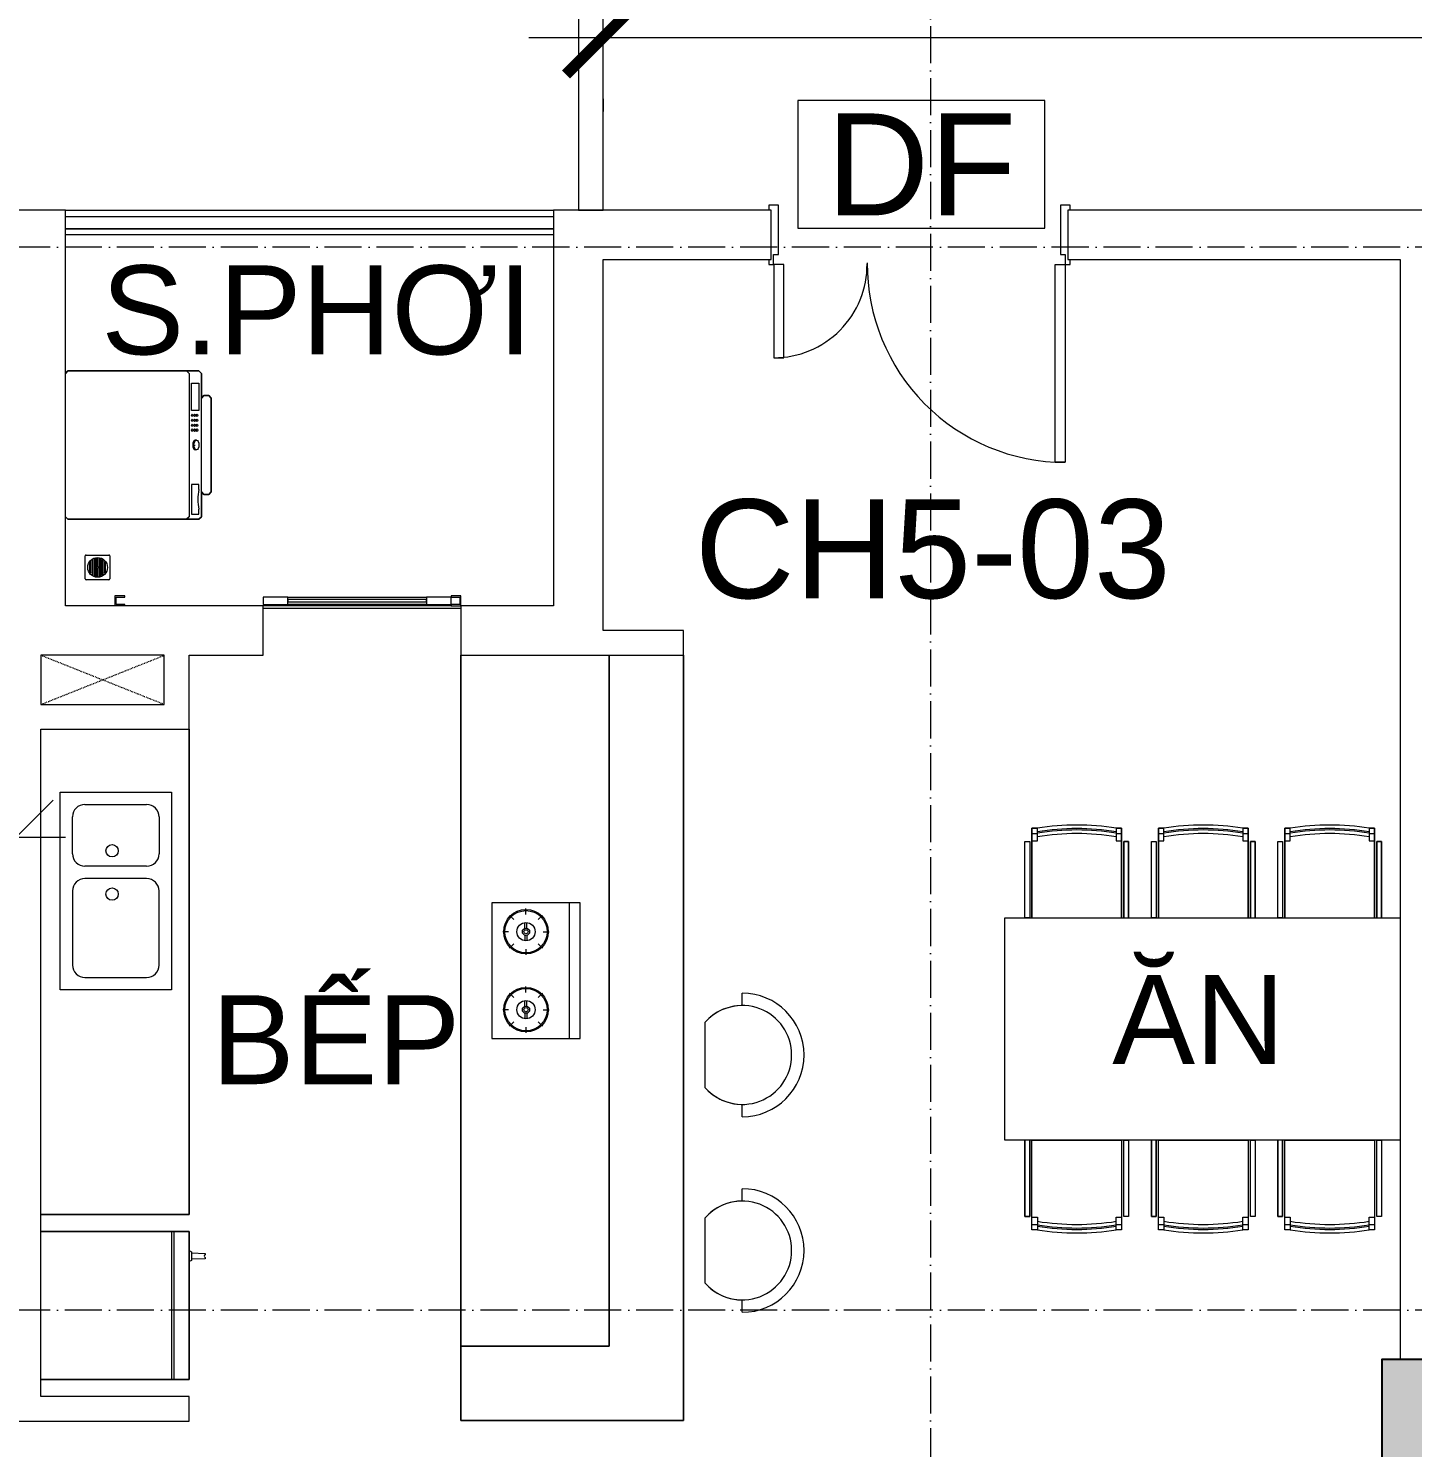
# Model space of a CAD drawing. Header units: millimetres. Extents: x -20144 to 122974, y -38328 to 48263.
# Drawn here: x -4149 to 1451, y 26293 to 32036 of the extents above; entities that cross this region are included whole.
import ezdxf
from ezdxf.enums import TextEntityAlignment as Align

# ---------------------------------------------------------------- set-up
doc = ezdxf.new("R2010")
doc.units = ezdxf.units.MM
doc.linetypes.add('Dash', pattern=[6.35, 3.175, -3.175])
doc.linetypes.add('Grid Line', pattern=[4.2, 3, -0.6, 0, -0.6])
for name, color, linetype, lineweight in [('A-DETL-GENF', 31, 'Continuous', 5), ('A-DETL-GENF-HDLN', 161, 'Dash', 5), ('CHU', 181, 'Continuous', 5), ('CUA', 31, 'Continuous', 9), ('DIM', 1, 'Continuous', 5), ('DIM-200', 1, 'Continuous', 5), ('NET THAY 1', 41, 'Continuous', 5), ('NET-CAT', 3, 'Continuous', 15), ('NET-THAY', 2, 'Continuous', 9), ('THIET BI', 44, 'Continuous', 5), ('THIET-BI', 44, 'Continuous', 5), ('TRUC', 225, 'Continuous', 5), ('X-COT HAM$0$LC.HA', 8, 'Continuous', 9), ('Y-GHI CHU PCCC$0$Z-CT1-GHI CHU TT$0$KI-HIEU', 6, 'Continuous', 13)]:
    doc.layers.add(name, color=color, linetype=linetype, lineweight=lineweight)
doc.styles.add('Arial_3', font='arial_1.ttf', dxfattribs={"height": 400})
doc.styles.add('Arial_4', font='arial_1.ttf', dxfattribs={"height": 360})
doc.styles.add('Arial_5', font='arial_1.ttf', dxfattribs={"height": 400})
doc.styles.add('TA1', font='arial_1.ttf')
doc.styles.add('Y-GHI CHU PCCC$0$Arial', font='arial_1.ttf')
doc.dimstyles.new('D_200_KTx2', dxfattribs={"dimtxt": 400, "dimasz": 300, "dimexe": 300, "dimexo": 300, "dimgap": 160, "dimtad": 1, "dimdec": 0, "dimzin": 9, "dimtxsty": 'TA1', "dimblk": 'ARCHTICK', "dimcen": 1, "dimdle": 300, "dimclrd": 256, "dimclre": 256, "dimclrt": 7, "dimadec": 0, "dimazin": 0, "dimtfac": 1, "dimtdec": 0, "dimtix": 1, "dimtmove": 1, "dimatfit": 3, "dimldrblk": 'ARCHTICK', "dimfxl": 1, "dimtolj": 1, "dimtzin": 0, "dimlwd": -1, "dimlwe": -1, "dimarcsym": 0})
doc.dimstyles.new('Diagonal_-_2mm_Arial', dxfattribs={"dimscale": 304.8, "dimtxt": 408.10376, "dimasz": 0.984252, "dimexe": 0.656168, "dimexo": 4.593176, "dimgap": 0.098425, "dimtad": 1, "dimdec": 0, "dimzin": 0, "dimdsep": 46, "dimtxsty": 'Arial_3', "dimblk1": 'OBLIQUE', "dimblk2": 'OBLIQUE', "dimsah": 1, "dimcen": 0.09, "dimdle": 0.656168, "dimazin": 0, "dimtfac": 1, "dimtdec": 4, "dimtix": 1, "dimtmove": 0, "dimatfit": 3, "dimfxl": 1, "dimtvp": 1, "dimtolj": 1, "dimtzin": 0, "dimlwd": 9, "dimlwe": 9, "dimarcsym": 2})

# ---------------------------------------------------------------- blocks, each defined once
blk = doc.blocks.new('ALC1807-ASCENT PLAZA-KET CAU_rvt-1-MẶT BẰNG TẦNG 5 ĐẾN TẦNG 22')
at = {"layer": 'X-COT HAM$0$LC.HA'}
h = blk.add_hatch(color=256, dxfattribs=at)
h.dxf.hatch_style = 1
h.paths.add_polyline_path([(1325.5, 21699.9), (1675.5, 21699.9), (1675.5, 26649.9), (1325.5, 26649.9)])
at = {"ltscale": 1000}
blk.add_lwpolyline([(1325.5, 21699.9), (1675.5, 21699.9), (1675.5, 26649.9), (1325.5, 26649.9)], close=True, dxfattribs=at)
blk = doc.blocks.new('CUA SAN PHOI LUA1 - CUA SAN PHOI LUA 800-1384257-MẶT BẰNG TẦNG 5 ĐẾN TẦNG 22')
at = {"layer": 'CUA'}
for p, q in [((-360, -100), (-400, -100)), ((-400, -100), (-400, -140)), ((-395, -135), (-395, -105)), ((-395, -105), (-360, -105)), ((-360, -105), (-360, -100)), ((-260, -105), (-360, -105)), ((-360, -105), (-360, -135)), ((-260, -135), (-260, -105)), ((-260, -105), (300, -105)), ((400, -105), (300, -105)), ((300, -105), (300, -135)), ((400, -135), (400, -105)), ((960, -100), (960, -105)), ((960, -105), (995, -105)), ((995, -105), (995, -135)), ((1000, -140), (1000, -100)), ((-400, -140), (-360, -140)), ((-360, -135), (-395, -135)), ((-360, -135), (-260, -135)), ((-360, -140), (-360, -135)), ((300, -115), (-260, -115)), ((-260, -115), (-260, -125)), ((-260, -125), (300, -125)), ((300, -135), (-260, -135)), ((300, -125), (300, -115)), ((300, -135), (400, -135)), ((995, -135), (960, -135)), ((960, -135), (960, -140)), ((960, -140), (1000, -140))]:
    blk.add_line(p, q, dxfattribs=at)
blk = doc.blocks.new('X-TU LANH - X-TU LANH-1365949-MẶT BẰNG TẦNG 5 ĐẾN TẦNG 22')
at = {"layer": 'THIET BI'}
for p, q in [((-212.5, 610), (-210.5, 665)), ((-210.5, 665), (-205.2, 665)), ((-194.8, 665), (-189.5, 665)), ((-189.5, 665), (-187.5, 610)), ((-300, 600), (300, 600)), ((-300, 0), (-300, 600)), ((-300, 600), (-300, 0)), ((300, 600), (-300, 600)), ((-222.5, 600), (-217.5, 610)), ((-217.5, 610), (-182.5, 610)), ((-182.5, 610), (-177.5, 600)), ((300, 600), (300, 0)), ((300, 0), (300, 600)), ((300, 540), (-300, 540)), ((300, 530), (-300, 530))]:
    blk.add_line(p, q, dxfattribs=at)
blk.add_arc((-200, 667.2), 5.66, 202.40179, 337.59818, dxfattribs=at)
blk = doc.blocks.new('X-BEP - X-BEP-1365950-MẶT BẰNG TẦNG 5 ĐẾN TẦNG 22')
at = {"layer": 'THIET BI'}
for p, q in [((0, 0), (0, 600)), ((0, 600), (0, 0)), ((908.9, 521.5), (1708.9, 521.5)), ((908.9, 71.5), (908.9, 521.5)), ((1708.9, 521.5), (1708.9, 71.5)), ((1308.9, 471.5), (1008.9, 471.5)), ((1458.9, 471.5), (1608.9, 471.5)), ((958.9, 421.5), (958.9, 171.5)), ((1358.9, 171.5), (1358.9, 421.5)), ((1408.9, 171.5), (1408.9, 421.5)), ((1658.9, 421.5), (1658.9, 171.5)), ((1008.9, 121.5), (1308.9, 121.5)), ((1608.9, 121.5), (1458.9, 121.5)), ((1708.9, 71.5), (908.9, 71.5)), ((1963.2, 0), (0, 0)), ((0, 0), (1963.2, 0))]:
    blk.add_line(p, q, dxfattribs=at)
for centre in [(1296.4, 311.5), (1471.4, 311.5)]:
    blk.add_circle(centre, 25, dxfattribs=at)
for centre, start, end in [((1008.9, 421.5), 90, 180), ((1308.9, 421.5), 0, 90), ((1458.9, 421.5), 90, 180), ((1608.9, 421.5), 360, 90), ((1008.9, 171.5), 180, 270), ((1308.9, 171.5), 270, 0), ((1458.9, 171.5), 180, 270), ((1608.9, 171.5), 270, 0)]:
    blk.add_arc(centre, 50, start, end, dxfattribs=at)
blk = doc.blocks.new('X-BEP - X-BEP-1365951-MẶT BẰNG TẦNG 5 ĐẾN TẦNG 22')
at = {"layer": 'THIET BI'}
for p, q in [((0, 600), (2796.6, 600)), ((0, 0), (0, 600)), ((0, 600), (0, 0)), ((2796.6, 600), (0, 600)), ((1245.2, 475.7), (1245.2, 117.4)), ((1794.3, 475.7), (1245.2, 475.7)), ((1794.3, 117.4), (1794.3, 475.7)), ((1312.4, 386.6), (1295.8, 403.1)), ((1362, 407.1), (1362, 430.5)), ((1411.6, 386.6), (1428.2, 403.1)), ((1627.8, 386.6), (1611.3, 403.1)), ((1677.5, 407.1), (1677.5, 430.5)), ((1727.1, 386.6), (1743.6, 403.1)), ((1291.8, 336.9), (1268.4, 336.9)), ((1312.4, 287.3), (1295.8, 270.7)), ((1347.9, 341), (1325.3, 341)), ((1347.9, 332.9), (1325.3, 332.9)), ((1376.1, 341), (1398.7, 341)), ((1376.1, 332.9), (1398.7, 332.9)), ((1411.6, 287.3), (1428.2, 270.7)), ((1432.2, 336.9), (1455.6, 336.9)), ((1607.3, 336.9), (1583.8, 336.9)), ((1627.8, 287.3), (1611.3, 270.7)), ((1663.3, 341), (1640.8, 341)), ((1663.3, 332.9), (1640.8, 332.9)), ((1691.6, 341), (1714.1, 341)), ((1691.6, 332.9), (1714.1, 332.9)), ((1727.1, 287.3), (1743.6, 270.7)), ((1747.6, 336.9), (1771.1, 336.9)), ((1362, 266.8), (1362, 243.3)), ((1677.5, 266.8), (1677.5, 243.3)), ((1794.3, 162.4), (1245.2, 162.4)), ((1245.2, 117.4), (1794.3, 117.4)), ((2796.6, 0), (0, 0)), ((0, 0), (2796.6, 0))]:
    blk.add_line(p, q, dxfattribs=at)
for centre, radius in [((1362, 336.9), 90), ((1362, 336.9), 85.5), ((1677.5, 336.9), 90), ((1677.5, 336.9), 85.5), ((1362, 336.9), 36.9), ((1362, 336.9), 14.7), ((1362, 336.9), 8.24), ((1677.5, 336.9), 36.9), ((1677.5, 336.9), 14.7), ((1677.5, 336.9), 8.24)]:
    blk.add_circle(centre, radius, dxfattribs=at)
blk = doc.blocks.new('X-BAN AN 4 GHE2 - X-BAN AN 6 GHE-1365952-MẶT BẰNG TẦNG 5 ĐẾN TẦNG 22')
at = {"layer": 'THIET BI'}
for p, q in [((81.9, 1208.5), (100.8, 1208.5)), ((81.9, 900), (81.9, 1208.5)), ((81.9, 1208.5), (100.8, 1208.5)), ((81.9, 900), (81.9, 1208.5)), ((100.8, 1208.5), (100.8, 900)), ((100.8, 1208.5), (100.8, 900)), ((110.2, 1262.7), (132, 1262.7)), ((110.2, 900), (110.2, 1262.7)), ((110.2, 1262.7), (110.2, 900)), ((132, 1262.7), (110.2, 1262.7)), ((110.2, 1240.9), (132, 1240.9)), ((110.2, 1211.9), (132, 1211.9)), ((132, 1227.9), (132, 1262.7)), ((132, 1211.9), (132, 1227.9)), ((451.1, 1262.7), (472.9, 1262.7)), ((451.1, 1262.7), (451.1, 1227.9)), ((472.9, 1262.7), (451.1, 1262.7)), ((451.1, 1240.9), (472.9, 1240.9)), ((451.1, 1227.9), (451.1, 1211.9)), ((451.1, 1211.9), (472.9, 1211.9)), ((472.9, 1262.7), (472.9, 900)), ((472.9, 900), (472.9, 1262.7)), ((482.3, 1208.5), (501.2, 1208.5)), ((482.3, 900), (482.3, 1208.5)), ((482.3, 1208.5), (482.3, 900)), ((501.2, 1208.5), (482.3, 1208.5)), ((501.2, 1208.5), (501.2, 900)), ((501.2, 900), (501.2, 1208.5)), ((593.5, 1208.5), (612.4, 1208.5)), ((593.5, 900), (593.5, 1208.5)), ((593.5, 1208.5), (612.4, 1208.5)), ((593.5, 900), (593.5, 1208.5)), ((612.4, 1208.5), (612.4, 900)), ((612.4, 1208.5), (612.4, 900)), ((621.8, 1262.7), (643.6, 1262.7)), ((621.8, 900), (621.8, 1262.7)), ((621.8, 1262.7), (621.8, 900)), ((643.6, 1262.7), (621.8, 1262.7)), ((621.8, 1240.9), (643.6, 1240.9)), ((621.8, 1211.9), (643.6, 1211.9)), ((643.6, 1227.9), (643.6, 1262.7)), ((643.6, 1211.9), (643.6, 1227.9)), ((962.7, 1262.7), (984.5, 1262.7)), ((962.7, 1262.7), (962.7, 1227.9)), ((984.5, 1262.7), (962.7, 1262.7)), ((962.7, 1240.9), (984.5, 1240.9)), ((962.7, 1227.9), (962.7, 1211.9)), ((962.7, 1211.9), (984.5, 1211.9)), ((984.5, 1262.7), (984.5, 900)), ((984.5, 900), (984.5, 1262.7)), ((993.9, 1208.5), (1012.8, 1208.5)), ((993.9, 900), (993.9, 1208.5)), ((993.9, 1208.5), (993.9, 900)), ((1012.8, 1208.5), (993.9, 1208.5)), ((1012.8, 1208.5), (1012.8, 900)), ((1012.8, 900), (1012.8, 1208.5)), ((1105.1, 1208.5), (1124, 1208.5)), ((1105.1, 900), (1105.1, 1208.5)), ((1105.1, 1208.5), (1124, 1208.5)), ((1105.1, 900), (1105.1, 1208.5)), ((1124, 1208.5), (1124, 900)), ((1124, 1208.5), (1124, 900)), ((1133.4, 1262.7), (1155.2, 1262.7)), ((1133.4, 900), (1133.4, 1262.7)), ((1133.4, 1262.7), (1133.4, 900)), ((1155.2, 1262.7), (1133.4, 1262.7)), ((1133.4, 1240.9), (1155.2, 1240.9)), ((1133.4, 1211.9), (1155.2, 1211.9)), ((1155.2, 1227.9), (1155.2, 1262.7)), ((1155.2, 1211.9), (1155.2, 1227.9)), ((1474.3, 1262.7), (1496.1, 1262.7)), ((1474.3, 1262.7), (1474.3, 1227.9)), ((1496.1, 1262.7), (1474.3, 1262.7)), ((1474.3, 1240.9), (1496.1, 1240.9)), ((1474.3, 1227.9), (1474.3, 1211.9)), ((1474.3, 1211.9), (1496.1, 1211.9)), ((1496.1, 1262.7), (1496.1, 900)), ((1496.1, 900), (1496.1, 1262.7)), ((1505.5, 1208.5), (1524.4, 1208.5)), ((1505.5, 900), (1505.5, 1208.5)), ((1505.5, 1208.5), (1505.5, 900)), ((1524.4, 1208.5), (1505.5, 1208.5)), ((1524.4, 1208.5), (1524.4, 900)), ((1524.4, 900), (1524.4, 1208.5)), ((0, 900), (81.9, 900)), ((0, 0), (0, 900)), ((0, 0), (0, 900)), ((0, 900), (1600, 900)), ((100.8, 900), (81.9, 900)), ((100.8, 900), (110.2, 900)), ((110.2, 900), (472.9, 900)), ((472.9, 900), (482.3, 900)), ((482.3, 900), (501.2, 900)), ((501.2, 900), (593.5, 900)), ((612.4, 900), (593.5, 900)), ((612.4, 900), (621.8, 900)), ((621.8, 900), (984.5, 900)), ((984.5, 900), (993.9, 900)), ((993.9, 900), (1012.8, 900)), ((1012.8, 900), (1105.1, 900)), ((1124, 900), (1105.1, 900)), ((1124, 900), (1133.4, 900)), ((1133.4, 900), (1496.1, 900)), ((1496.1, 900), (1505.5, 900)), ((1505.5, 900), (1524.4, 900)), ((1524.4, 900), (1600, 900)), ((81.9, 0), (0, 0)), ((1600, 0), (0, 0)), ((81.9, -308.5), (81.9, 0)), ((100.8, 0), (81.9, 0)), ((81.9, 0), (81.9, -308.5)), ((100.8, 0), (100.8, -308.5)), ((110.2, 0), (100.8, 0)), ((100.8, -308.5), (100.8, 0)), ((110.2, -362.7), (110.2, 0)), ((110.2, 0), (472.9, 0)), ((110.2, -362.7), (110.2, 0)), ((472.9, 0), (472.9, -362.7)), ((482.3, 0), (472.9, 0)), ((472.9, 0), (472.9, -362.7)), ((482.3, -308.5), (482.3, 0)), ((482.3, 0), (501.2, 0)), ((482.3, -308.5), (482.3, 0)), ((501.2, 0), (501.2, -308.5)), ((593.5, 0), (501.2, 0)), ((501.2, 0), (501.2, -308.5)), ((593.5, -308.5), (593.5, 0)), ((612.4, 0), (593.5, 0)), ((593.5, 0), (593.5, -308.5)), ((612.4, 0), (612.4, -308.5)), ((621.8, 0), (612.4, 0)), ((612.4, -308.5), (612.4, 0)), ((621.8, -362.7), (621.8, 0)), ((621.8, 0), (984.5, 0)), ((621.8, -362.7), (621.8, 0)), ((984.5, 0), (984.5, -362.7)), ((993.9, 0), (984.5, 0)), ((984.5, 0), (984.5, -362.7)), ((993.9, -308.5), (993.9, 0)), ((993.9, 0), (1012.8, 0)), ((993.9, -308.5), (993.9, 0)), ((1012.8, 0), (1012.8, -308.5)), ((1105.1, 0), (1012.8, 0)), ((1012.8, 0), (1012.8, -308.5)), ((1105.1, -308.5), (1105.1, 0)), ((1124, 0), (1105.1, 0)), ((1105.1, 0), (1105.1, -308.5)), ((1124, 0), (1124, -308.5)), ((1133.4, 0), (1124, 0)), ((1124, -308.5), (1124, 0)), ((1133.4, -362.7), (1133.4, 0)), ((1133.4, 0), (1496.1, 0)), ((1133.4, -362.7), (1133.4, 0)), ((1496.1, 0), (1496.1, -362.7)), ((1505.5, 0), (1496.1, 0)), ((1496.1, 0), (1496.1, -362.7)), ((1505.5, -308.5), (1505.5, 0)), ((1505.5, 0), (1524.4, 0)), ((1505.5, -308.5), (1505.5, 0)), ((1524.4, 0), (1524.4, -308.5)), ((1600, 0), (1524.4, 0)), ((1524.4, 0), (1524.4, -308.5)), ((100.8, -308.5), (81.9, -308.5)), ((81.9, -308.5), (100.8, -308.5)), ((110.2, -311.9), (132, -311.9)), ((110.2, -340.9), (132, -340.9)), ((132, -311.9), (132, -327.9)), ((132, -327.9), (132, -362.7)), ((451.1, -311.9), (472.9, -311.9)), ((451.1, -327.9), (451.1, -311.9)), ((451.1, -362.7), (451.1, -327.9)), ((451.1, -340.9), (472.9, -340.9)), ((501.2, -308.5), (482.3, -308.5)), ((501.2, -308.5), (482.3, -308.5)), ((612.4, -308.5), (593.5, -308.5)), ((593.5, -308.5), (612.4, -308.5)), ((621.8, -311.9), (643.6, -311.9)), ((621.8, -340.9), (643.6, -340.9)), ((643.6, -311.9), (643.6, -327.9)), ((643.6, -327.9), (643.6, -362.7)), ((962.7, -311.9), (984.5, -311.9)), ((962.7, -327.9), (962.7, -311.9)), ((962.7, -362.7), (962.7, -327.9)), ((962.7, -340.9), (984.5, -340.9)), ((1012.8, -308.5), (993.9, -308.5)), ((1012.8, -308.5), (993.9, -308.5)), ((1124, -308.5), (1105.1, -308.5)), ((1105.1, -308.5), (1124, -308.5)), ((1133.4, -311.9), (1155.2, -311.9)), ((1133.4, -340.9), (1155.2, -340.9)), ((1155.2, -311.9), (1155.2, -327.9)), ((1155.2, -327.9), (1155.2, -362.7)), ((1474.3, -311.9), (1496.1, -311.9)), ((1474.3, -327.9), (1474.3, -311.9)), ((1474.3, -362.7), (1474.3, -327.9)), ((1474.3, -340.9), (1496.1, -340.9)), ((1524.4, -308.5), (1505.5, -308.5)), ((1524.4, -308.5), (1505.5, -308.5)), ((132, -362.7), (110.2, -362.7)), ((132, -362.7), (110.2, -362.7)), ((472.9, -362.7), (451.1, -362.7)), ((472.9, -362.7), (451.1, -362.7)), ((643.6, -362.7), (621.8, -362.7)), ((643.6, -362.7), (621.8, -362.7)), ((984.5, -362.7), (962.7, -362.7)), ((984.5, -362.7), (962.7, -362.7)), ((1155.2, -362.7), (1133.4, -362.7)), ((1155.2, -362.7), (1133.4, -362.7)), ((1496.1, -362.7), (1474.3, -362.7)), ((1496.1, -362.7), (1474.3, -362.7))]:
    blk.add_line(p, q, dxfattribs=at)
for centre, radius, start, end in [((291.5, 261.9), 1013.4, 80.94073, 99.05927), ((291.5, 261.9), 1013.4, 80.94073, 99.05927), ((803.1, 261.9), 1013.4, 80.94073, 99.05927), ((803.1, 261.9), 1013.4, 80.94073, 99.05927), ((1314.7, 261.9), 1013.4, 80.94073, 99.05927), ((1314.7, 261.9), 1013.4, 80.94073, 99.05927), ((291.5, 261.9), 998.9, 80.80804, 99.19196), ((291.5, 241.8), 1013.4, 80.94073, 99.05927), ((291.5, 241.8), 998.9, 80.80804, 99.19196), ((803.1, 261.9), 998.9, 80.80804, 99.19196), ((803.1, 241.8), 1013.4, 80.94073, 99.05927), ((803.1, 241.8), 998.9, 80.80804, 99.19196), ((1314.7, 261.9), 998.9, 80.80804, 99.19196), ((1314.7, 241.8), 1013.4, 80.94073, 99.05927), ((1314.7, 241.8), 998.9, 80.80804, 99.19196), ((291.5, 658.2), 998.9, 260.80804, 279.19196), ((291.5, 658.2), 1013.4, 260.94073, 279.05927), ((803.1, 658.2), 998.9, 260.80804, 279.19196), ((803.1, 658.2), 1013.4, 260.94073, 279.05927), ((1314.7, 658.2), 998.9, 260.80804, 279.19196), ((1314.7, 658.2), 1013.4, 260.94073, 279.05927), ((291.5, 638.1), 998.9, 260.80804, 279.19196), ((291.5, 638.1), 1013.4, 260.94073, 279.05927), ((291.5, 638.1), 1013.4, 260.94073, 279.05927), ((803.1, 638.1), 998.9, 260.80804, 279.19196), ((803.1, 638.1), 1013.4, 260.94073, 279.05927), ((803.1, 638.1), 1013.4, 260.94073, 279.05927), ((1314.7, 638.1), 998.9, 260.80804, 279.19196), ((1314.7, 638.1), 1013.4, 260.94073, 279.05927), ((1314.7, 638.1), 1013.4, 260.94073, 279.05927)]:
    blk.add_arc(centre, radius, start, end, dxfattribs=at)
blk = doc.blocks.new('X-GHE BAR - X-GHE BAR-1365954-MẶT BẰNG TẦNG 5 ĐẾN TẦNG 22')
at = {"layer": 'THIET BI'}
for p, q in [((-132.3, 400), (132.3, 400)), ((-132.3, 400), (132.3, 400)), ((-250, 250), (-200, 250)), ((-250, 250), (-200, 250)), ((200, 250), (250, 250)), ((200, 250), (250, 250))]:
    blk.add_line(p, q, dxfattribs=at)
for radius, start, end in [(200, 131.40962, 180), (200, 131.40962, 48.59038), (200, 0, 48.59038), (250, 180, 360), (250, 180, 360)]:
    blk.add_arc((0, 250), radius, start, end, dxfattribs=at)
blk = doc.blocks.new('X-GHE BAR_0001 - X-BAR-1365955-MẶT BẰNG TẦNG 5 ĐẾN TẦNG 22')
at = {"layer": 'THIET BI'}
for p, q in [((-300, 300), (-300, 3096.7)), ((-300, 3096.7), (-300, 300)), ((0, 3096.7), (0, 0)), ((0, 0), (0, 3096.7)), ((-900, 300), (-300, 300)), ((-900, 0), (-900, 300)), ((-300, 300), (-900, 300)), ((-900, 300), (-900, 0)), ((0, 0), (-900, 0)), ((-900, 0), (0, 0))]:
    blk.add_line(p, q, dxfattribs=at)
blk = doc.blocks.new('X-MAY GIAT - X-MAY GIAT-1365958-MẶT BẰNG TẦNG 5 ĐẾN TẦNG 22')
at = {"layer": 'THIET BI'}
for p, q in [((-200, 580), (-190, 590)), ((-190, 590), (-200, 580)), ((-200, 560), (-200, 580)), ((-200, 580), (-200, 560)), ((-190, 590), (190, 590)), ((190, 590), (-190, 590)), ((190, 590), (200, 580)), ((200, 580), (190, 590)), ((200, 580), (200, 560)), ((200, 560), (200, 580)), ((-300, 540), (-290, 550)), ((-290, 550), (-300, 540)), ((-300, 10), (-300, 540)), ((-300, 540), (-300, 10)), ((-290, 550), (-190, 550)), ((-190, 550), (-290, 550)), ((-250, 510), (-250, 540)), ((-250, 540), (-140, 540)), ((-190, 550), (-200, 560)), ((-200, 560), (-190, 550)), ((190, 550), (-190, 550)), ((-140, 540), (-140, 510)), ((-20, 530), (-20, 525)), ((0, 520), (0, 525)), ((20, 530), (20, 525)), ((160, 540), (160, 510)), ((180, 540), (160, 540)), ((200, 560), (190, 550)), ((190, 550), (200, 560)), ((190, 550), (290, 550)), ((290, 550), (190, 550)), ((280, 540), (260, 540)), ((280, 510), (280, 540)), ((290, 550), (300, 540)), ((300, 540), (290, 550)), ((300, 540), (300, 10)), ((300, 10), (300, 540)), ((-300, 490), (-290, 500)), ((-290, 500), (290, 500)), ((-140, 510), (-250, 510)), ((160, 510), (280, 510)), ((290, 500), (300, 490)), ((-290, 0), (-300, 10)), ((-300, 10), (-290, 0)), ((300, 10), (290, 0)), ((290, 0), (300, 10))]:
    blk.add_line(p, q, dxfattribs=at)
blk.add_arc((220, 697.5), 162.5, 255.74997, 284.25003, dxfattribs=at)
for centre, major_axis in [((-120, 532.5), (5, 0)), ((-120, 522.5), (5, 0)), ((-100, 532.5), (5, 0)), ((-100, 522.5), (5, 0)), ((-80, 532.5), (5, 0)), ((-80, 522.5), (5, 0)), ((-60, 532.5), (5, 0)), ((-60, 522.5), (5, 0)), ((0, 530), (20, 0)), ((-120, 512.5), (5, 0)), ((-100, 512.5), (5, 0)), ((-80, 512.5), (5, 0)), ((-60, 512.5), (5, 0))]:
    blk.add_ellipse(centre, major_axis=major_axis, ratio=0.5, dxfattribs=at)
blk.add_ellipse((0, 525), major_axis=(20, 0), ratio=0.5, start_param=3.141593, end_param=6.283185, dxfattribs=at)
blk = doc.blocks.new('X-PHEU - X-PHEU-1231512-MẶT BẰNG TẦNG 5 ĐẾN TẦNG 22')
at = {"layer": 'THIET-BI'}
for p, q in [((25, 29), (25, 121)), ((29, 125), (121, 125)), ((125, 121), (125, 29)), ((42.5, 90.5), (42.5, 59.5)), ((47.5, 51.8), (47.5, 98.2)), ((52.5, 103.1), (52.5, 46.9)), ((57.5, 43.5), (57.5, 106.5)), ((62.5, 108.8), (62.5, 41.2)), ((67.5, 39.8), (67.5, 110.2)), ((72.5, 110.9), (72.5, 78.1)), ((72.5, 71.9), (72.5, 39.1)), ((77.5, 78.1), (77.5, 110.9)), ((77.5, 39.1), (77.5, 71.9)), ((82.5, 110.2), (82.5, 39.8)), ((87.5, 41.2), (87.5, 108.8)), ((92.5, 106.5), (92.5, 43.5)), ((97.5, 46.9), (97.5, 103.1)), ((102.5, 98.2), (102.5, 51.8)), ((107.5, 59.5), (107.5, 90.5)), ((121, 25), (29, 25))]:
    blk.add_line(p, q, dxfattribs=at)
blk.add_circle((75, 75), 40, dxfattribs=at)
for centre, radius, start, end in [((29, 121), 4, 90, 180), ((121, 121), 4, 0, 90), ((75, 75), 36, 139.80824, 154.52563), ((75, 75), 36, 205.47437, 220.19176), ((75, 75), 36, 119.0853, 128.68219), ((75, 75), 36, 102.0247, 110.31751), ((75, 75), 4, 128.68219, 231.31781), ((75, 75), 36, 90, 93.98208), ((75, 75), 36, 86.01792, 90), ((75, 75), 4, 308.68219, 51.31781), ((75, 75), 36, 69.68249, 77.9753), ((75, 75), 36, 51.31781, 60.9147), ((75, 75), 36, 25.47437, 40.19176), ((75, 75), 36, 319.80824, 334.52563), ((29, 29), 4, 180, 270), ((75, 75), 36, 231.31781, 240.9147), ((75, 75), 36, 249.68249, 257.9753), ((75, 75), 36, 266.01792, 270), ((75, 75), 36, 270, 273.98208), ((75, 75), 36, 282.0247, 290.31751), ((75, 75), 36, 299.0853, 308.68219), ((121, 29), 4, 270, 360)]:
    blk.add_arc(centre, radius, start, end, dxfattribs=at)
blk = doc.blocks.new('Top Rail Type - Top Rail_Internal_-1771645-MẶT BẰNG TẦNG 5 ĐẾN TẦNG 22')
at = {"layer": 'NET THAY 1'}
for p, q in [((-3999.5, 31274.9), (-2024.5, 31274.9)), ((-2024.5, 31224.9), (-3999.5, 31224.9))]:
    blk.add_line(p, q, dxfattribs=at)
blk = doc.blocks.new('Top Rail Type - Top Rail_Internal_-V86-MẶT BẰNG TẦNG 5 ĐẾN TẦNG 22')
at = {"layer": 'NET THAY 1'}
for p, q in [((-3999.5, 31274.9), (-2024.5, 31274.9)), ((-3999.5, 31224.9), (-2024.5, 31224.9))]:
    blk.add_line(p, q, dxfattribs=at)
blk = doc.blocks.new('CUA VAO CAN HO - Type 1-V114-MẶT BẰNG TẦNG 5 ĐẾN TẦNG 22')
at = {"layer": 'CUA'}
for p, q in [((-487.5, 922.3), (-447.5, 922.3)), ((-487.5, 122.3), (-487.5, 922.3)), ((-447.5, 922.3), (-447.5, 122.3)), ((650.5, 499.3), (650.5, 122.3)), ((690.5, 499.3), (650.5, 499.3)), ((690.5, 122.3), (690.5, 499.3)), ((-447.5, 122.3), (-487.5, 122.3)), ((650.5, 122.3), (690.5, 122.3))]:
    blk.add_line(p, q, dxfattribs=at)
at = {"layer": 'CUA', "lineweight": 5}
for p, q in [((-488.5, 122.3), (-508.5, 122.3)), ((-508.5, 122.3), (-508.5, 102.3)), ((-488.5, 81.3), (-488.5, 122.3)), ((711.5, 122.3), (691.5, 122.3)), ((691.5, 122.3), (691.5, 81.3)), ((711.5, 102.3), (711.5, 122.3)), ((-468.5, 81.3), (-488.5, 81.3)), ((-468.5, -117.7), (-468.5, 81.3)), ((691.5, 81.3), (671.5, 81.3)), ((671.5, 81.3), (671.5, -117.7)), ((-508.5, -97.7), (-508.5, -117.7)), ((711.5, -117.7), (711.5, -97.7)), ((-508.5, -117.7), (-468.5, -117.7)), ((671.5, -117.7), (711.5, -117.7))]:
    blk.add_line(p, q, dxfattribs=at)
for centre, radius, start, end in [((-487.5, 122.3), 800, 359.5, 90), ((690.5, 122.3), 377, 90, 180.5)]:
    blk.add_arc(centre, radius, start, end, dxfattribs=at)
blk = doc.blocks.new('Family2 - Family1-1915784-MẶT BẰNG TẦNG 5 ĐẾN TẦNG 22')
at = {"layer": 'A-DETL-GENF'}
for p, q in [((500, 200), (0, 200)), ((0, 200), (0, 0)), ((500, 0), (500, 200)), ((0, 0), (500, 0))]:
    blk.add_line(p, q, dxfattribs=at)
at = {"layer": 'A-DETL-GENF-HDLN'}
for p, q in [((0, 200), (500, 0.8)), ((0, 0), (500, 199.2))]:
    blk.add_line(p, q, dxfattribs=at)
blk = doc.blocks.new('DIMBLOCK6-MẶT BẰNG TẦNG 5 ĐẾN TẦNG 22')
at = {"layer": 'DIM-200', "lineweight": 9, "transparency": 16777216}
for p, q in [((-8299.5, 27575.7), (-8299.5, 28963.6)), ((-4199.5, 27575.7), (-4199.5, 28963.6)), ((-8299.5, 28763.6), (-8149.5, 28913.6)), ((-4199.5, 28763.6), (-4049.5, 28913.6)), ((-8499.5, 28763.6), (-3999.5, 28763.6)), ((-8299.5, 28763.6), (-8449.5, 28613.6)), ((-8299.5, 28763.6), (-8299.5, 27575.7)), ((-4199.5, 28763.6), (-4349.5, 28613.6)), ((-4199.5, 28763.6), (-4199.5, 27575.7))]:
    blk.add_line(p, q, dxfattribs=at)
at = {"layer": 'DIM-200', "color": 0, "lineweight": 9, "transparency": 16777216, "insert": (-6864.8, 29312.8), "char_height": 400, "width": 1476.708, "attachment_point": 1, "line_spacing_factor": 0.941778, "style": 'Arial_3'}
blk.add_mtext('4100', dxfattribs=at)
blk = doc.blocks.new('_Oblique')
at = {"color": 0, "linetype": 'ByBlock', "lineweight": -2}
blk.add_line((-0.5, -0.5), (0.5, 0.5), dxfattribs=at)
blk = doc.blocks.new('_ArchTick')
at = {"color": 0, "const_width": 0.15}
blk.add_lwpolyline([(-0.5, -0.5), (0.5, 0.5)], dxfattribs=at)
blk = doc.blocks.new('*D724')
at = {"layer": 'Defpoints', "color": 0, "transparency": 16777216}
for p in [(-1824.5, 32049.9), (28200.5, 31999.1), (28200.5, 31299.9)]:
    blk.add_point(p, dxfattribs=at)
at = {"layer": 'DIM', "transparency": 16777216}
for p, q in [((28200.5, 31599.9), (28200.5, 32299.1)), ((-2124.5, 31999.1), (28500.5, 31999.1)), ((-1824.5, 31749.9), (-1824.5, 31699.1))]:
    blk.add_line(p, q, dxfattribs=at)
at = {"layer": 'DIM', "transparency": 16777216, "xscale": 300, "yscale": 300, "zscale": 300, "rotation": 180}
blk.add_blockref('_ArchTick', (-1824.5, 31999.1), dxfattribs=at)
at = {"layer": 'DIM', "transparency": 16777216, "xscale": 300, "yscale": 300, "zscale": 300}
blk.add_blockref('_ArchTick', (28200.5, 31999.1), dxfattribs=at)
at = {"layer": 'DIM', "color": 7, "transparency": 16777216, "insert": (13188, 32363.4), "char_height": 400, "attachment_point": 5, "style": 'TA1'}
blk.add_mtext('\\A1;30025', dxfattribs=at)
blk = doc.blocks.new('Y-GHI CHU PCCC$0$A$C67775D76')
at = {"color": 8, "ltscale": 30}
blk.add_lwpolyline([(-266.7, -137.5), (266.7, -137.5), (266.7, 137.5), (-266.7, 137.5)], close=True, dxfattribs=at)
at = {"color": 8, "style": 'Y-GHI CHU PCCC$0$Arial'}
blk.add_text('DF', height=220, dxfattribs=at).set_placement((0, 0), align=Align.MIDDLE_CENTER)

msp = doc.modelspace()

# ---------------------------------------------------------------- linework, layer by layer
at = {"layer": 'CHU'}
msp.add_lwpolyline([(1325.5, 26649.9), (1675.5, 26649.9), (1675.5, 21699.9), (1325.5, 21699.9)], close=True, dxfattribs=at)
at = {"layer": 'NET-CAT'}
for p, q in [((-1924.5, 32799.9), (-1924.5, 31299.9)), ((-1824.5, 31299.9), (-1824.5, 32799.9)), ((-3999.5, 31300), (-6149.5, 31300)), ((-3999.5, 29699.9), (-3999.5, 31300)), ((-2024.5, 31300), (-2024.5, 29699.9)), ((-1824.5, 31300), (-2024.5, 31300)), ((-1924.5, 31299.9), (-1824.5, 31299.9)), ((-1144.5, 31299.9), (-1824.5, 31299.9)), ((-1144.5, 31099.9), (-1144.5, 31299.9)), ((1600.5, 31299.9), (55.5, 31299.9)), ((55.5, 31299.9), (55.5, 31099.9)), ((-1824.5, 29599.9), (-1824.5, 31099.9)), ((-1824.5, 31099.9), (-1144.5, 31099.9)), ((55.5, 31099.9), (1400.5, 31099.9)), ((1400.5, 31099.9), (1400.5, 26649.9)), ((-3199.5, 29699.9), (-3999.5, 29699.9)), ((-3199.5, 29499.9), (-3199.5, 29699.9)), ((-2024.5, 29699.9), (-2399.5, 29699.9)), ((-2399.5, 29699.9), (-2399.5, 29499.9)), ((-1499.5, 29599.9), (-1824.5, 29599.9)), ((-1499.5, 29499.9), (-1499.5, 29599.9)), ((-3499.5, 29199.9), (-3499.5, 29499.9)), ((-3499.5, 29499.9), (-3199.5, 29499.9)), ((-2399.5, 29499.9), (-1499.5, 29499.9)), ((-4099.5, 26499.9), (-4099.5, 29199.9)), ((-4099.5, 29199.9), (-3499.5, 29199.9)), ((-3499.5, 26499.9), (-4099.5, 26499.9)), ((-3499.5, 26399.9), (-3499.5, 26499.9)), ((-4299.5, 26399.9), (-3499.5, 26399.9))]:
    msp.add_line(p, q, dxfattribs=at)
at = {"layer": 'NET-THAY'}
for p, q in [((-3999.5, 31300), (-2024.5, 31300)), ((-2024.5, 31200), (-3999.5, 31200)), ((-2439.5, 29699.9), (-3199.5, 29699.9)), ((-3199.5, 29689.9), (-2399.5, 29689.9))]:
    msp.add_line(p, q, dxfattribs=at)
at = {"layer": 'TRUC', "linetype": 'Grid Line', "ltscale": 50}
for p, q in [((-499.5, 43599.9), (-499.5, -4500.1)), ((43000.5, 31149.9), (-14407, 31149.9)), ((43000.5, 26849.9), (-12092.4, 26849.9))]:
    msp.add_line(p, q, dxfattribs=at)

# ---------------------------------------------------------------- block references
at = {"lineweight": 5}
msp.add_blockref('ALC1807-ASCENT PLAZA-KET CAU_rvt-1-MẶT BẰNG TẦNG 5 ĐẾN TẦNG 22', (0, 0), dxfattribs=at)
at = {"layer": 'A-DETL-GENF'}
msp.add_blockref('Family2 - Family1-1915784-MẶT BẰNG TẦNG 5 ĐẾN TẦNG 22', (-4099.5, 29299.9), dxfattribs=at)
at = {"layer": 'CUA', "rotation": 180}
for name, p in [('CUA VAO CAN HO - Type 1-V114-MẶT BẰNG TẦNG 5 ĐẾN TẦNG 22', (-443, 31202.2)), ('CUA SAN PHOI LUA1 - CUA SAN PHOI LUA 800-1384257-MẶT BẰNG TẦNG 5 ĐẾN TẦNG 22', (-2799.5, 29599.9))]:
    msp.add_blockref(name, p, dxfattribs=at)
at = {"layer": 'NET THAY 1'}
for name in ['Top Rail Type - Top Rail_Internal_-1771645-MẶT BẰNG TẦNG 5 ĐẾN TẦNG 22', 'Top Rail Type - Top Rail_Internal_-V86-MẶT BẰNG TẦNG 5 ĐẾN TẦNG 22']:
    msp.add_blockref(name, (0, 0), dxfattribs=at)
at = {"layer": 'THIET BI'}
for name, p, rotation in [('X-MAY GIAT - X-MAY GIAT-1365958-MẶT BẰNG TẦNG 5 ĐẾN TẦNG 22', (-3999.5, 30349.9), 269.9999999999999), ('X-BEP - X-BEP-1365951-MẶT BẰNG TẦNG 5 ĐẾN TẦNG 22', (-1799.5, 26703.3), 89.99999999999974), ('X-BEP - X-BEP-1365950-MẶT BẰNG TẦNG 5 ĐẾN TẦNG 22', (-3499.5, 27236.8), 90.00000000000017), ('X-GHE BAR - X-GHE BAR-1365954-MẶT BẰNG TẦNG 5 ĐẾN TẦNG 22', (-1011.6, 27882), 89.99999999999972), ('X-GHE BAR - X-GHE BAR-1365954-MẶT BẰNG TẦNG 5 ĐẾN TẦNG 22', (-1011.6, 27091), 89.99999999999972), ('X-TU LANH - X-TU LANH-1365949-MẶT BẰNG TẦNG 5 ĐẾN TẦNG 22', (-4099.5, 26868.4), 269.9999999999995)]:
    msp.add_blockref(name, p, dxfattribs=dict(at, rotation=rotation))
for name, p in [('X-GHE BAR_0001 - X-BAR-1365955-MẶT BẰNG TẦNG 5 ĐẾN TẦNG 22', (-1499.5, 26403.3)), ('X-BAN AN 4 GHE2 - X-BAN AN 6 GHE-1365952-MẶT BẰNG TẦNG 5 ĐẾN TẦNG 22', (-199.5, 27537.1))]:
    msp.add_blockref(name, p, dxfattribs=at)
at = {"layer": 'THIET-BI'}
msp.add_blockref('X-PHEU - X-PHEU-1231512-MẶT BẰNG TẦNG 5 ĐẾN TẦNG 22', (-3944.5, 29779.9), dxfattribs=at)
at = {"layer": 'Y-GHI CHU PCCC$0$Z-CT1-GHI CHU TT$0$KI-HIEU', "color": 8, "xscale": 1.875, "yscale": 1.875, "zscale": 1.875}
msp.add_blockref('Y-GHI CHU PCCC$0$A$C67775D76', (-537.1, 31485.5), dxfattribs=at)

# ---------------------------------------------------------------- texts
at = {"layer": 'CHU', "color": 7, "line_spacing_factor": 0.936439}
for s, insert, char_height, width, attachment_point, style in [('\\pt2540.0016,5079.9996,7620.0012,10159.9992,12700.0008,15239.9988,17780.0004,20319.9984,22860,25400.0016,27939.9996,30480.0012,33019.9992,35560.0008,38099.9988,40640.0004,43179.9984,45720,48260.0016,50799.9996,53340.0012,55879.9992,58420.0008,60959.9988,63500.0004,66039.9984,68580,71120.0016,73659.9996,76200.0012,78739.9992,81280.0008;S.PHƠ{\\fArial|b0|i0|c238|p34;I}', (-3854.6, 31076.6), 360, 1723.06, 1, 'Arial_4'), ('\\pt2540,5080,7620,10160,12700,15240,17780,20320,22860,25400,27940,30480,33020,35560,38100,40640,43180,45720,48260,50800,53340,55880,58420,60960,63500,66040,68580,71120,73660,76200,78740,81280;CH5-03', (471.9, 30130.2), 400, 1977.58, 3, 'Arial_5'), ('\\pt2540.0016,5079.9996,7620.0012,10159.9992,12700.0008,15239.9988,17780.0004,20319.9984,22860,25400.0016,27939.9996,30480.0012,33019.9992,35560.0008,38099.9988,40640.0004,43179.9984,45720,48260.0016,50799.9996,53340.0012,55879.9992,58420.0008,60959.9988,63500.0004,66039.9984,68580,71120.0016,73659.9996,76200.0012,78739.9992,81280.0008;ĂN', (235.2, 28205.2), 360, 709.02, 1, 'Arial_4'), ('\\pt2540.0016,5079.9996,7620.0012,10159.9992,12700.0008,15239.9988,17780.0004,20319.9984,22860,25400.0016,27939.9996,30480.0012,33019.9992,35560.0008,38099.9988,40640.0004,43179.9984,45720,48260.0016,50799.9996,53340.0012,55879.9992,58420.0008,60959.9988,63500.0004,66039.9984,68580,71120.0016,73659.9996,76200.0012,78739.9992,81280.0008;BẾP', (-3408.3, 28123.9), 360, 1016.06, 1, 'Arial_4')]:
    msp.add_mtext(s, dxfattribs=dict(at, insert=insert, char_height=char_height, width=width, attachment_point=attachment_point, style=style))

# ---------------------------------------------------------------- dimensions: what is measured, and where the dimension line sits
at = {"layer": 'DIM'}
dim = msp.add_linear_dim(base=(28200.5, 31999.1), p1=(-1824.5, 32049.9), p2=(28200.5, 31299.9), dimstyle='D_200_KTx2', dxfattribs=at)
dim.commit()
dim.dimension.update_dxf_attribs({"geometry": '*D724', "text_midpoint": (13188, 32363.4)})
at = {"layer": 'DIM', "lineweight": 9}
dim = msp.add_linear_dim(base=(-4199.5, 28763.6), p1=(-8299.5, 28975.7), p2=(-4199.5, 28975.7), dimstyle='Diagonal_-_2mm_Arial', override={"dimpost": '<>', "dimfxl": 4099.999988}, dxfattribs=at)
dim.commit()
dim.dimension.update_dxf_attribs({"geometry": 'DIMBLOCK6-MẶT BẰNG TẦNG 5 ĐẾN TẦNG 22', "text_midpoint": (-6249.5, 28997.8)})

doc.saveas('drawing.dxf')
